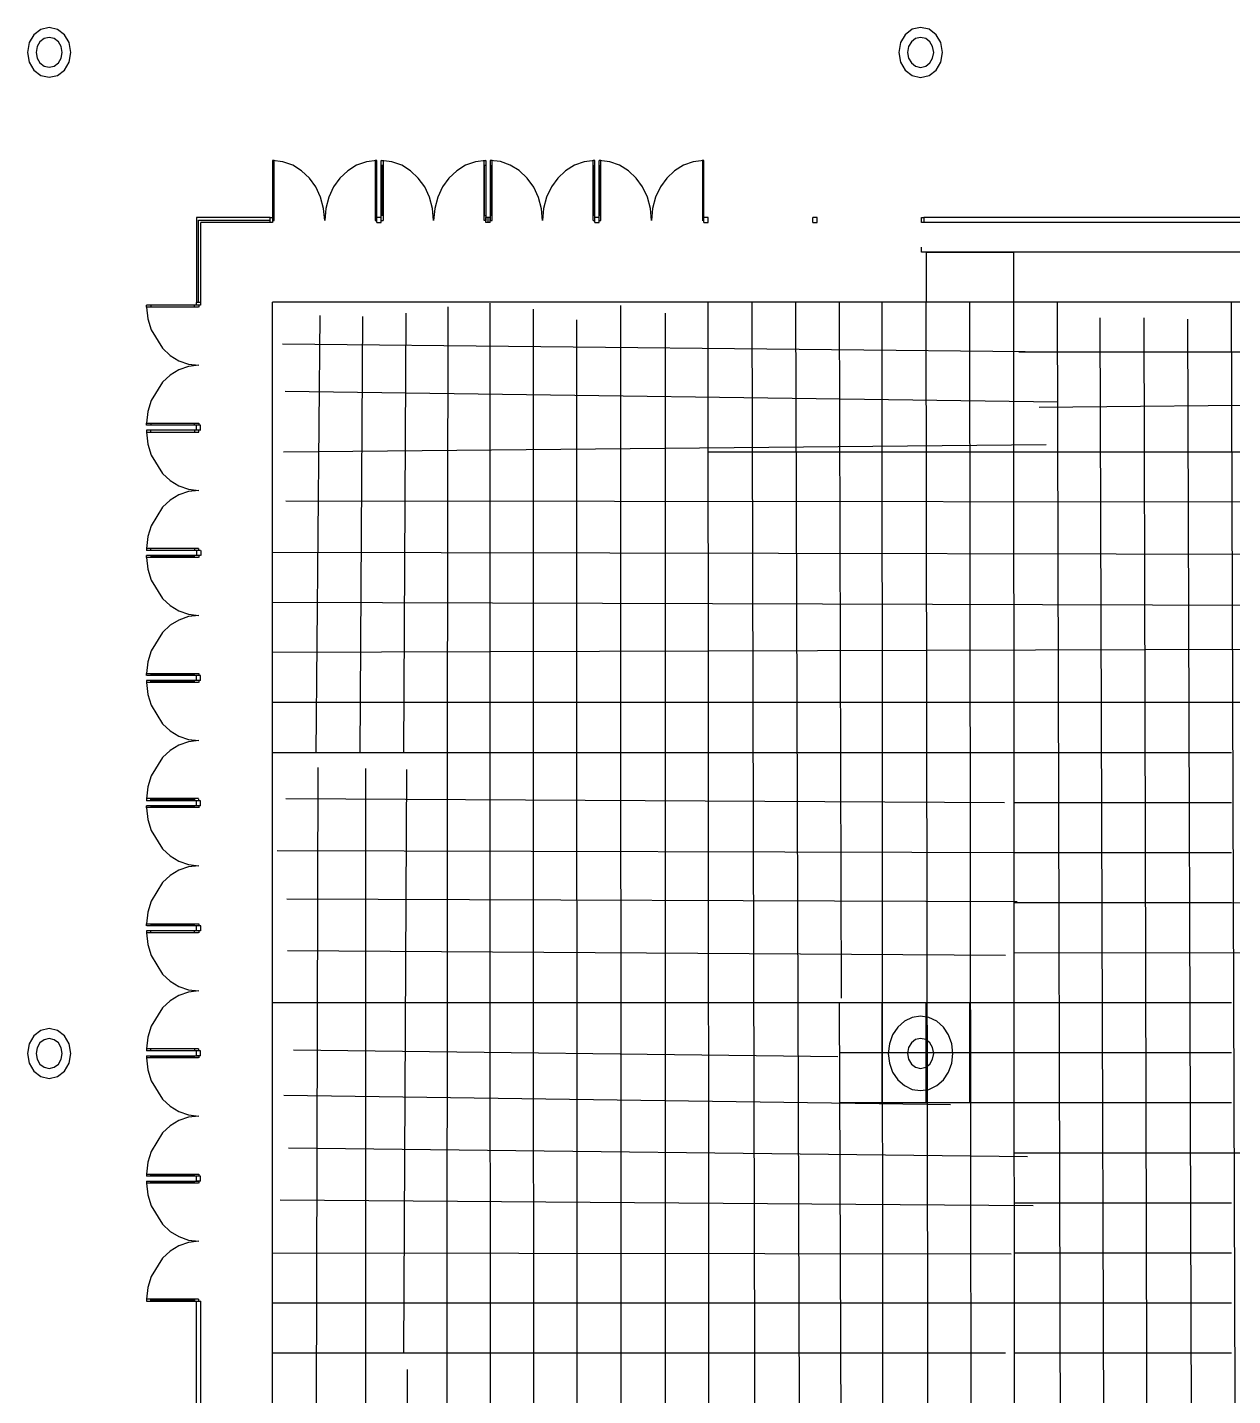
# Model space of a CAD drawing. Extents: x 0 to 5952, y 0 to 1070.
# Drawn here: x 516.3 to 607.8, y 737 to 840.9 of the extents above; entities that cross this region are included whole.
import ezdxf

# ---------------------------------------------------------------- set-up
doc = ezdxf.new("R2010")
doc.units = 0

msp = doc.modelspace()

# ---------------------------------------------------------------- linework, layer by layer
at = {"layer": 'ESTANDES', "color": 10}
msp.add_lwpolyline([(584.529444, 823.806314), (591.141188, 823.806314), (591.141188, 820.006823), (584.529444, 820.006823), (584.529444, 823.806314)], dxfattribs=at)
at = {"layer": 'MALHA', "color": 9}
for points in [[(766.350775, 820.007643), (534.910791, 820.007643)], [(534.910791, 554.040464), (534.910791, 820.007643)], [(548.205902, 785.807962), (548.242044, 819.651726)], [(551.493319, 559.053139), (551.442228, 819.940783)], [(554.765973, 554.040464), (554.729831, 819.471069)], [(561.413515, 554.040464), (561.341257, 819.760126)], [(568.11818, 600.380311), (567.973639, 820.007643)], [(571.875497, 600.163538), (571.29741, 820.007643)], [(575.343863, 598.935079), (574.621207, 820.007643)], [(578.08952, 767.164041), (577.945005, 820.007643)], [(581.253509, 692.371507), (581.181252, 820.007643)], [(584.721875, 694.611705), (584.505076, 820.007643)], [(587.973362, 691.143048), (587.828847, 820.007643)], [(591.297133, 598.681027), (591.152618, 820.007643)], [(595.054529, 600.126285), (594.476415, 820.007643)], [(608.406657, 600.965674), (607.684028, 820.007643)], [(538.234562, 785.807962), (538.523619, 819.001354)], [(541.558307, 785.807962), (541.775106, 818.929097)], [(544.882131, 785.807962), (545.062788, 819.182012)], [(558.089744, 554.040464), (558.017513, 818.676182)], [(564.737339, 785.807962), (564.737339, 819.182012)], [(598.435344, 598.247428), (597.712715, 818.827285)], [(601.614573, 600.243045), (601.03646, 818.827285)], [(605.082886, 599.520416), (604.360257, 818.725077)], [(594.476415, 816.207649), (535.679802, 816.82082)], [(647.282605, 816.207649), (591.53711, 816.207649)], [(594.476415, 812.407708), (535.884192, 813.225269)], [(634.09936, 812.407708), (593.070051, 811.998927)], [(593.619986, 809.18559), (535.743143, 808.62351)], [(663.838436, 808.607688), (567.973639, 808.607688)], [(635.685667, 804.807773), (535.935283, 804.909981)], [(637.320817, 800.803415), (534.910791, 801.007805)], [(635.072496, 796.901239), (534.910791, 797.207838)], [(634.152726, 793.714469), (534.910791, 793.40787)], [(766.350775, 789.607929), (534.910791, 789.607929)], [(607.684028, 785.807962), (534.910791, 785.807962)], [(548.103694, 558.03119), (548.205902, 785.807962)], [(564.737339, 554.040464), (564.737339, 785.807962)], [(538.090047, 667.810638), (538.379078, 784.672689)], [(541.991879, 666.220838), (541.991906, 784.600405)], [(544.882131, 740.218485), (545.09893, 784.528174)], [(590.463088, 782.008021), (535.921155, 782.297078)], [(607.684028, 782.008021), (591.152618, 782.008021)], [(593.064574, 778.208053), (535.270783, 778.352569)], [(607.684028, 778.208053), (591.152618, 778.208053)], [(591.402516, 774.480343), (535.993412, 774.697143)], [(607.684028, 774.408086), (591.152618, 774.408086)], [(667.030789, 774.101487), (606.710892, 774.408086)], [(590.535346, 770.401373), (536.06567, 770.762688)], [(668.154923, 770.515964), (591.152618, 770.618172)], [(607.684028, 766.818205), (534.910791, 766.818205)], [(578.595376, 599.520416), (577.945005, 766.818205)], [(581.181252, 759.218296), (581.181252, 766.818205)], [(584.505076, 759.218296), (584.505076, 766.818205)], [(587.828847, 759.218296), (587.828847, 766.818205)], [(577.817026, 762.729181), (536.499268, 763.235037)], [(607.684028, 763.018237), (577.945005, 763.018237)], [(586.34406, 759.073781), (535.776613, 759.79641)], [(607.684028, 759.218296), (577.945005, 759.218296)], [(592.197403, 755.129246), (536.137954, 755.779617)], [(667.366333, 755.418302), (591.152618, 755.418302)], [(592.630975, 751.401562), (535.487582, 751.835161)], [(607.684028, 751.618361), (591.152618, 751.618361)], [(590.968918, 747.746136), (534.910791, 747.818394)], [(607.684028, 747.818394), (591.152618, 747.818394)], [(607.684028, 744.018426), (534.910791, 744.018426)], [(590.535346, 740.218485), (534.910791, 740.218485)], [(607.684028, 740.218485), (591.152618, 740.218485)], [(544.737616, 585.148691), (545.171188, 738.991826)]]:
    msp.add_lwpolyline(points, dxfattribs=at)
at = {"layer": 'PAVILHÃ\x83O', "color": 7}
for points in [[(519.625091, 838.966258), (519.494122, 839.704339), (519.13966, 840.306821), (518.614648, 840.712877), (517.972161, 840.861731), (517.329674, 840.712877), (516.804662, 840.306821), (516.450174, 839.704339), (516.319205, 838.966258), (516.450174, 838.228151), (516.804662, 837.625696), (517.329674, 837.21964), (517.972161, 837.070786), (518.614648, 837.21964), (519.13966, 837.625696), (519.494122, 838.228151), (519.625091, 838.966258), (519.625091, 838.966258)], [(585.741842, 838.966258), (585.611324, 839.704921), (585.256941, 840.307959), (584.73177, 840.714438), (584.088913, 840.863477), (583.446029, 840.714438), (582.920885, 840.307959), (582.566502, 839.704921), (582.435957, 838.966258), (582.566502, 838.227596), (582.920885, 837.624558), (583.446029, 837.218053), (584.088913, 837.06904), (584.73177, 837.218053), (585.256941, 837.624558), (585.611324, 838.227596), (585.741842, 838.966258), (585.741842, 838.966258)], [(518.963898, 838.966258), (518.884523, 839.408059), (518.671639, 839.768474), (518.356971, 840.011282), (517.972161, 840.100261), (517.587352, 840.011282), (517.272683, 839.768474), (517.0598, 839.408059), (516.980398, 838.966258), (517.0598, 838.524458), (517.272683, 838.164043), (517.587352, 837.921235), (517.972161, 837.832256), (518.356971, 837.921235), (518.671639, 838.164043), (518.884523, 838.524458), (518.963898, 838.966258), (518.963898, 838.966258)], [(585.080676, 838.966258), (585.002254, 839.409303), (584.789582, 839.770961), (584.474543, 840.014748), (584.088913, 840.104124), (583.70331, 840.014748), (583.388244, 839.770961), (583.175599, 839.409303), (583.09715, 838.966258), (583.175599, 838.523214), (583.388244, 838.161556), (583.70331, 837.917769), (584.088913, 837.828393), (584.474543, 837.917769), (584.789582, 838.161556), (585.002254, 838.523214), (585.080676, 838.966258), (585.080676, 838.966258)], [(535.040543, 826.199996), (535.040543, 830.759344), (534.908304, 830.759344)], [(538.87533, 826.199996), (538.794738, 827.118867), (538.563598, 827.974687), (538.197838, 828.749174), (537.713413, 829.42394), (537.126304, 829.980676), (536.452437, 830.401045), (535.707795, 830.666713), (534.908304, 830.759344)], [(534.908304, 830.379429), (535.040543, 830.379429)], [(534.910791, 830.764133), (534.910791, 826.049369)], [(542.842381, 830.759344), (542.042891, 830.666713), (541.298248, 830.401045), (540.624382, 829.980676), (540.037272, 829.42394), (539.552847, 828.749174), (539.187088, 827.974687), (538.955948, 827.118867), (538.87533, 826.199996)], [(542.695432, 830.764133), (542.695432, 826.200155)], [(542.842381, 826.047993), (542.842381, 830.759344), (542.710143, 830.759344)], [(542.710143, 830.379429), (542.842381, 830.379429)], [(543.172978, 826.199996), (543.172978, 830.759344), (543.30519, 830.759344)], [(547.140029, 826.199996), (547.059437, 827.118867), (546.828271, 827.974687), (546.462512, 828.749174), (545.978113, 829.42394), (545.391003, 829.980676), (544.717137, 830.401045), (543.972468, 830.666713), (543.172978, 830.759344)], [(543.30519, 830.379429), (543.172978, 830.379429)], [(543.220232, 830.382101), (543.220232, 826.582107)], [(543.307703, 830.764133), (543.307703, 826.200155)], [(551.107055, 830.759344), (550.307564, 830.666713), (549.562895, 830.401045), (548.889055, 829.980676), (548.301946, 829.42394), (547.817547, 828.749174), (547.451787, 827.974687), (547.220621, 827.11884), (547.140029, 826.199996)], [(550.974816, 826.199996), (550.974816, 830.759344), (551.107055, 830.759344)], [(551.107055, 830.379429), (550.974816, 830.379429)], [(551.004899, 826.582107), (551.004899, 830.382101)], [(551.09237, 830.764133), (551.09237, 826.200155)], [(551.569916, 826.199996), (551.569916, 830.759344), (551.437651, 830.759344)], [(555.404729, 826.199996), (555.327788, 827.093625), (555.102734, 827.944789), (554.738192, 828.729542), (554.242786, 829.423967), (553.638585, 829.993323), (552.955775, 830.41229), (552.215181, 830.670946), (551.437651, 830.759344)], [(551.437651, 830.379429), (551.569916, 830.379429)], [(551.442228, 830.764133), (551.442228, 826.200155)], [(551.529699, 826.582107), (551.529699, 830.382101)], [(559.371754, 830.759344), (558.572264, 830.666713), (557.827622, 830.401045), (557.153755, 829.980676), (556.566645, 829.42394), (556.08222, 828.749174), (555.716461, 827.974687), (555.485321, 827.118867), (555.404729, 826.199996)], [(559.226842, 830.764133), (559.226842, 826.200155)], [(559.371754, 826.199996), (559.371754, 830.759344), (559.239516, 830.759344)], [(559.239516, 830.379429), (559.371754, 830.379429)], [(559.314313, 830.382101), (559.314313, 826.582107)], [(559.664171, 830.764133), (559.664171, 826.049369)], [(559.834563, 826.199996), (559.834563, 830.759344), (559.702351, 830.759344)], [(563.669402, 826.199996), (563.58881, 827.118867), (563.357644, 827.974687), (562.991885, 828.749174), (562.507486, 829.42394), (561.920377, 829.980676), (561.24651, 830.401045), (560.501868, 830.666713), (559.702351, 830.759344)], [(559.702351, 830.379429), (559.834563, 830.379429)], [(559.751669, 826.582107), (559.751669, 830.382101)], [(567.636428, 830.759344), (566.836937, 830.666713), (566.092295, 830.401045), (565.418428, 829.980676), (564.831319, 829.42394), (564.34692, 828.749174), (563.981161, 827.974687), (563.749994, 827.11884), (563.669402, 826.199996)], [(567.636428, 826.047993), (567.636428, 830.759344), (567.504189, 830.759344)], [(567.504189, 830.379429), (567.636428, 830.379429)], [(567.536283, 830.764133), (567.536283, 826.200155)], [(567.536283, 830.382101), (567.536283, 826.582107)], [(529.137908, 826.431374), (529.137908, 819.967426)], [(534.735849, 826.431374), (529.137908, 826.431374)], [(529.31285, 826.240372), (534.735849, 826.240372)], [(529.31285, 819.967426), (529.31285, 826.240372)], [(529.487792, 819.967426), (529.487792, 826.049369)], [(534.735849, 826.049369), (529.487792, 826.049369)], [(534.735849, 826.049369), (534.735849, 826.431374)], [(534.735849, 826.431374), (534.910791, 826.431374)], [(534.910791, 826.049369), (534.735849, 826.049369)], [(535.040543, 826.579964), (534.908304, 826.579964)], [(534.908304, 826.199996), (535.040543, 826.199996)], [(542.842381, 826.579964), (542.710143, 826.579964)], [(542.710143, 826.199996), (542.842381, 826.199996)], [(542.842381, 826.047993), (543.172978, 826.047993), (543.172978, 826.427988), (542.842381, 826.427988)], [(543.30519, 826.579964), (543.172978, 826.579964)], [(543.172978, 826.199996), (543.30519, 826.199996)], [(550.974816, 826.579964), (551.107055, 826.579964)], [(551.107055, 826.199996), (550.974816, 826.199996)], [(551.442228, 826.049369), (551.09237, 826.049369)], [(551.437651, 826.047993), (551.437651, 826.427988), (551.107055, 826.427988)], [(551.107055, 826.047993), (551.107055, 826.427988)], [(551.267286, 826.049369), (551.267286, 826.431374)], [(551.569916, 826.579964), (551.437651, 826.579964)], [(551.437651, 826.199996), (551.569916, 826.199996)], [(559.371754, 826.579964), (559.239516, 826.579964)], [(559.239516, 826.199996), (559.371754, 826.199996)], [(559.702351, 826.427988), (559.371754, 826.427988)], [(559.371754, 826.047993), (559.371754, 826.199996)], [(559.371754, 826.047993), (559.702351, 826.047993)], [(559.834563, 826.579964), (559.702351, 826.579964)], [(559.702351, 826.199996), (559.834563, 826.199996)], [(567.504189, 826.579964), (567.636428, 826.579964)], [(567.636428, 826.199996), (567.504189, 826.199996)], [(567.636428, 826.047993), (567.967024, 826.047993), (567.967024, 826.427988), (567.636428, 826.427988)], [(575.901127, 826.047993), (576.231697, 826.047993), (576.231697, 826.427988), (575.901127, 826.427988)], [(575.901127, 826.047993), (575.901127, 826.427988)], [(584.331086, 826.047993), (584.165801, 826.047993), (584.165801, 826.427988), (584.331086, 826.427988)], [(584.330107, 826.431374), (584.330107, 826.049369)], [(638.051515, 826.427988), (584.331086, 826.427988)], [(638.051515, 826.047993), (584.331086, 826.047993)], [(584.155191, 823.807584), (584.155191, 824.189589)], [(638.035402, 823.807584), (584.155191, 823.807584)], [(529.453635, 819.778858), (525.354318, 819.778858)], [(525.354318, 819.626882), (525.354318, 819.778858)], [(525.354318, 819.626882), (525.458087, 818.731982), (525.704282, 817.901615), (526.563065, 816.501998), (527.145333, 815.966482), (527.809251, 815.562992), (528.539659, 815.308358), (529.32137, 815.219484)], [(529.31285, 819.625612), (525.376781, 819.625612)], [(525.684914, 819.778858), (525.684914, 819.626882)], [(528.990773, 819.626882), (528.990773, 819.778858)], [(529.137908, 819.776397), (529.137908, 819.967426)], [(529.487792, 819.967426), (529.137908, 819.967426)], [(529.32137, 819.778858), (529.32137, 819.626882)], [(529.487792, 819.776397), (529.487792, 819.967426)], [(529.32137, 815.219484), (528.539659, 815.130611), (527.809225, 814.875976), (527.145307, 814.472461), (526.563039, 813.936945), (525.704256, 812.537327), (525.458087, 811.70696), (525.354318, 810.812034)], [(525.354318, 810.812034), (529.32137, 810.812034), (529.32137, 810.660084)], [(525.354318, 810.660084), (525.354318, 810.812034)], [(529.453635, 810.280117), (529.453635, 810.660084), (525.354318, 810.660084)], [(529.32137, 810.280117), (525.354318, 810.280117)], [(525.354318, 810.128167), (529.32137, 810.128167), (529.32137, 810.280117)], [(525.354318, 810.280117), (525.354318, 810.128167)], [(525.356514, 810.128167), (525.459596, 809.233188), (525.705234, 808.402715), (526.563383, 807.002859), (527.145466, 806.46729), (527.809278, 806.063801), (528.539659, 805.809325), (529.32137, 805.720717)], [(525.684914, 810.812034), (525.684914, 810.660084)], [(525.684914, 810.128167), (525.684914, 810.280117)], [(528.990773, 810.660084), (528.990773, 810.812034)], [(528.990773, 810.280117), (528.990773, 810.128167)], [(529.123038, 810.660084), (529.123038, 810.280117)], [(529.487792, 810.276518), (529.31285, 810.276518)], [(529.32137, 805.720717), (528.539659, 805.631843), (527.809251, 805.377235), (527.145333, 804.973719), (526.563065, 804.438203), (525.704282, 803.038612), (525.458087, 802.208245), (525.354318, 801.313346)], [(525.354318, 801.313346), (525.354318, 801.161369)], [(529.453635, 801.161369), (525.354318, 801.161369)], [(525.354318, 800.629452), (525.354318, 800.781428)], [(529.453635, 800.781428), (525.354318, 800.781428)], [(529.31285, 801.309404), (525.376781, 801.309404)], [(525.684914, 801.161369), (525.684914, 801.313346)], [(525.684914, 800.781428), (525.684914, 800.629452)], [(528.990773, 801.313346), (528.990773, 801.161369)], [(528.990773, 800.629452), (528.990773, 800.781428)], [(529.137908, 801.158618), (529.137908, 800.776613)], [(529.32137, 801.161369), (529.32137, 801.313346)], [(529.32137, 800.781428), (529.32137, 800.629452)], [(529.487792, 801.158618), (529.487792, 800.776613)], [(525.354318, 800.629452), (525.458087, 799.734526), (525.704256, 798.904185), (526.563065, 797.504568), (527.145307, 796.969052), (527.809251, 796.565536), (528.539659, 796.310902), (529.32137, 796.222028)], [(529.31285, 800.625827), (525.376781, 800.625827)], [(528.962966, 800.706207), (525.726666, 800.706207)], [(529.32137, 796.222028), (528.539659, 796.133155), (527.809251, 795.87852), (527.145333, 795.475031), (526.563065, 794.939515), (525.704282, 793.539897), (525.458087, 792.70953), (525.354318, 791.814631)], [(525.354318, 791.662654), (525.354318, 791.814631)], [(525.354318, 791.814631), (529.32137, 791.814631), (529.32137, 791.662654)], [(529.31285, 791.658686), (525.376781, 791.658686)], [(525.684914, 791.814631), (525.684914, 791.662654)], [(525.726666, 791.739119), (528.962966, 791.739119)], [(528.990773, 791.662654), (528.990773, 791.814631)], [(529.453635, 791.282713), (529.453635, 791.662654), (529.123038, 791.662654), (529.123038, 791.282713)], [(529.453635, 791.282713), (525.354318, 791.282713)], [(525.354318, 791.282713), (525.354318, 791.13071)], [(525.354318, 791.13071), (525.458087, 790.235811), (525.704282, 789.405444), (526.563065, 788.005853), (527.145333, 787.470337), (527.809251, 787.066821), (528.539659, 786.812213), (529.32137, 786.723313)], [(529.31285, 791.125895), (525.376781, 791.125895)], [(525.684914, 791.13071), (525.684914, 791.282713)], [(525.726666, 791.206302), (528.962966, 791.206302)], [(528.990773, 791.13071), (528.990773, 791.282713)], [(529.32137, 791.282713), (529.32137, 791.13071)], [(529.32137, 786.723313), (528.539659, 786.63444), (527.809251, 786.379805), (527.145307, 785.976316), (526.563065, 785.4408), (525.704256, 784.041182), (525.458087, 783.210815), (525.354318, 782.315916)], [(525.354318, 782.315916), (525.354318, 782.163966)], [(529.453635, 781.783972), (529.453635, 782.163966), (525.354318, 782.163966)], [(529.31285, 782.319673), (525.376781, 782.319673)], [(525.684914, 782.163966), (525.684914, 782.315916)], [(528.962966, 782.239213), (525.726666, 782.239213)], [(528.990773, 782.315916), (528.990773, 782.163966)], [(529.123038, 782.163966), (529.123038, 781.783972)], [(529.32137, 782.163966), (529.32137, 782.315916)], [(529.453635, 781.783972), (525.354318, 781.783972)], [(525.354318, 781.632022), (525.354318, 781.783972)], [(525.354318, 781.632022), (525.458087, 780.737096), (525.704256, 779.906729), (526.563065, 778.507138), (527.145307, 777.971595), (527.809251, 777.568106), (528.539659, 777.313472), (529.32137, 777.224598)], [(529.31285, 781.636044), (525.376781, 781.636044)], [(525.684914, 781.783972), (525.684914, 781.632022)], [(528.962966, 781.706423), (525.726666, 781.706423)], [(528.990773, 781.632022), (528.990773, 781.783972)], [(529.32137, 781.783972), (529.32137, 781.632022)], [(529.32137, 777.224598), (528.539659, 777.135725), (527.809251, 776.88109), (527.145333, 776.477601), (526.563065, 775.942059), (525.704282, 774.542468), (525.458087, 773.7121), (525.354318, 772.817201)], [(525.354318, 772.817201), (529.32137, 772.817201), (529.32137, 772.665225)], [(525.354318, 772.665225), (525.354318, 772.817201)], [(525.684914, 772.817201), (525.684914, 772.665225)], [(525.726666, 772.739308), (528.962966, 772.739308)], [(528.990773, 772.665225), (528.990773, 772.817201)], [(529.453635, 772.285257), (525.354318, 772.285257)], [(525.354318, 772.285257), (525.354318, 772.133281)], [(525.354318, 772.133281), (525.458087, 771.238381), (525.704282, 770.408014), (526.563065, 769.008423), (527.145333, 768.472907), (527.809251, 768.069391), (528.539659, 767.814783), (529.32137, 767.725883)], [(529.31285, 772.668955), (525.376781, 772.668955)], [(529.31285, 772.136164), (525.376781, 772.136164)], [(525.684914, 772.133281), (525.684914, 772.285257)], [(528.990773, 772.133281), (528.990773, 772.285257)], [(529.123038, 772.665225), (529.123038, 772.285257)], [(529.487792, 772.668955), (529.137908, 772.668955)], [(529.32137, 772.285257), (529.32137, 772.133281)], [(529.487792, 772.28695), (529.487792, 772.668955)], [(529.32137, 767.725883), (528.539659, 767.63701), (527.809251, 767.382402), (527.145333, 766.978886), (526.563065, 766.44337), (525.704282, 765.043753), (525.458087, 764.213412), (525.354318, 763.318513)], [(586.543502, 762.976566), (586.458545, 763.712636), (586.214652, 764.387111), (585.828361, 764.967103), (585.316208, 765.419725), (584.71907, 765.703173), (584.088887, 765.797682), (583.458729, 765.703173), (582.861592, 765.419725), (582.349412, 764.967103), (581.963147, 764.387111), (581.719255, 763.712636), (581.634271, 762.976566), (581.719255, 762.240469), (581.963147, 761.565994), (582.349412, 760.986002), (582.861592, 760.53338), (583.458729, 760.249932), (584.088887, 760.155423), (584.71907, 760.249932), (585.316208, 760.53338), (585.828361, 760.986002), (586.214652, 761.565994), (586.458545, 762.240469), (586.543502, 762.976566), (586.543502, 762.976566)], [(519.625091, 762.975005), (519.494122, 763.713085), (519.13966, 764.315541), (518.614648, 764.721596), (517.972161, 764.870451), (517.329674, 764.721596), (516.804662, 764.315541), (516.450174, 763.713085), (516.319205, 762.975005), (516.450174, 762.236897), (516.804662, 761.634442), (517.329674, 761.228386), (517.972161, 761.079532), (518.614648, 761.228386), (519.13966, 761.634442), (519.494122, 762.236897), (519.625091, 762.975005), (519.625091, 762.975005)], [(518.963898, 762.975005), (518.884523, 763.416805), (518.671639, 763.77722), (518.356971, 764.020028), (517.972161, 764.109007), (517.587352, 764.020028), (517.272683, 763.77722), (517.0598, 763.416805), (516.980398, 762.975005), (517.0598, 762.533177), (517.272683, 762.172762), (517.587352, 761.929955), (517.972161, 761.840975), (518.356971, 761.929955), (518.671639, 762.172762), (518.884523, 762.533177), (518.963898, 762.975005), (518.963898, 762.975005)], [(585.080676, 762.976566), (585.002254, 763.419583), (584.789582, 763.781268), (584.474543, 764.025029), (584.088913, 764.114405), (583.70331, 764.025029), (583.388244, 763.781268), (583.175599, 763.419583), (583.09715, 762.976566), (583.175599, 762.533521), (583.388244, 762.171836), (583.70331, 761.928076), (584.088913, 761.8387), (584.474543, 761.928076), (584.789582, 762.171836), (585.002254, 762.533521), (585.080676, 762.976566), (585.080676, 762.976566)], [(525.354318, 763.318513), (525.354318, 763.166536)], [(529.453635, 762.786569), (529.453635, 763.166536), (525.354318, 763.166536)], [(525.354318, 762.786569), (529.32137, 762.786569), (529.32137, 762.634592)], [(525.354318, 762.786569), (525.354318, 762.634592)], [(525.354318, 762.634592), (525.458087, 761.739667), (525.704282, 760.909326), (526.563065, 759.509708), (527.145333, 758.974192), (527.809251, 758.570703), (528.539659, 758.316068), (529.32137, 758.227195)], [(529.31285, 763.319836), (525.376781, 763.319836)], [(529.31285, 762.636259), (525.376781, 762.636259)], [(525.684914, 763.166536), (525.684914, 763.318513)], [(525.684914, 762.634592), (525.684914, 762.786569)], [(525.726666, 762.706638), (528.962966, 762.706638)], [(528.990773, 763.318513), (528.990773, 763.166536)], [(528.990773, 762.634592), (528.990773, 762.786569)], [(529.123038, 763.166536), (529.123038, 762.786569)], [(529.453635, 762.786569), (529.123038, 762.786569)], [(529.32137, 763.166536), (529.32137, 763.318513)], [(529.32137, 758.227195), (528.539659, 758.138322), (527.809251, 757.883687), (527.145307, 757.480171), (526.563065, 756.944655), (525.704256, 755.545038), (525.458087, 754.71467), (525.354318, 753.819771)], [(525.354318, 753.819771), (529.32137, 753.819771), (529.32137, 753.667795)], [(525.354318, 753.819771), (525.354318, 753.667795)], [(529.453635, 753.287827), (529.453635, 753.667795), (525.354318, 753.667795)], [(525.354318, 753.287827), (529.32137, 753.287827), (529.32137, 753.135877)], [(525.354318, 753.287827), (525.354318, 753.135877)], [(525.354318, 753.135877), (525.458087, 752.240978), (525.704256, 751.410611), (526.563065, 750.010993), (527.145307, 749.475477), (527.809251, 749.071962), (528.539659, 748.817327), (529.32137, 748.728454)], [(529.31285, 753.136327), (525.376781, 753.136327)], [(525.684914, 753.667795), (525.684914, 753.819771)], [(525.684914, 753.135877), (525.684914, 753.287827)], [(528.962966, 753.739523), (525.726666, 753.739523)], [(525.726666, 753.21676), (528.962966, 753.21676)], [(528.990773, 753.667795), (528.990773, 753.819771)], [(528.990773, 753.135877), (528.990773, 753.287827)], [(529.123038, 753.667795), (529.123038, 753.287827)], [(529.453635, 753.287827), (529.123038, 753.287827)], [(529.32137, 748.728454), (528.539659, 748.63958), (527.809251, 748.384945), (527.145333, 747.981456), (526.563065, 747.44594), (525.704282, 746.046323), (525.458087, 745.215982), (525.354318, 744.321056)], [(525.354318, 744.321056), (525.354318, 744.16908)], [(525.354318, 744.16908), (529.32137, 744.16908), (529.32137, 744.321056)], [(529.31285, 744.320025), (525.376781, 744.320025)], [(525.684914, 744.16908), (525.684914, 744.321056)], [(528.962966, 744.249645), (525.726666, 744.249645)], [(528.990773, 744.321056), (528.990773, 744.16908)], [(529.123038, 744.16908), (529.123038, 667.543938)], [(529.137908, 744.169212), (529.487792, 744.169212)], [(529.453635, 744.16908), (529.453635, 667.543938)]]:
    msp.add_lwpolyline(points, dxfattribs=at)

doc.saveas('drawing.dxf')
